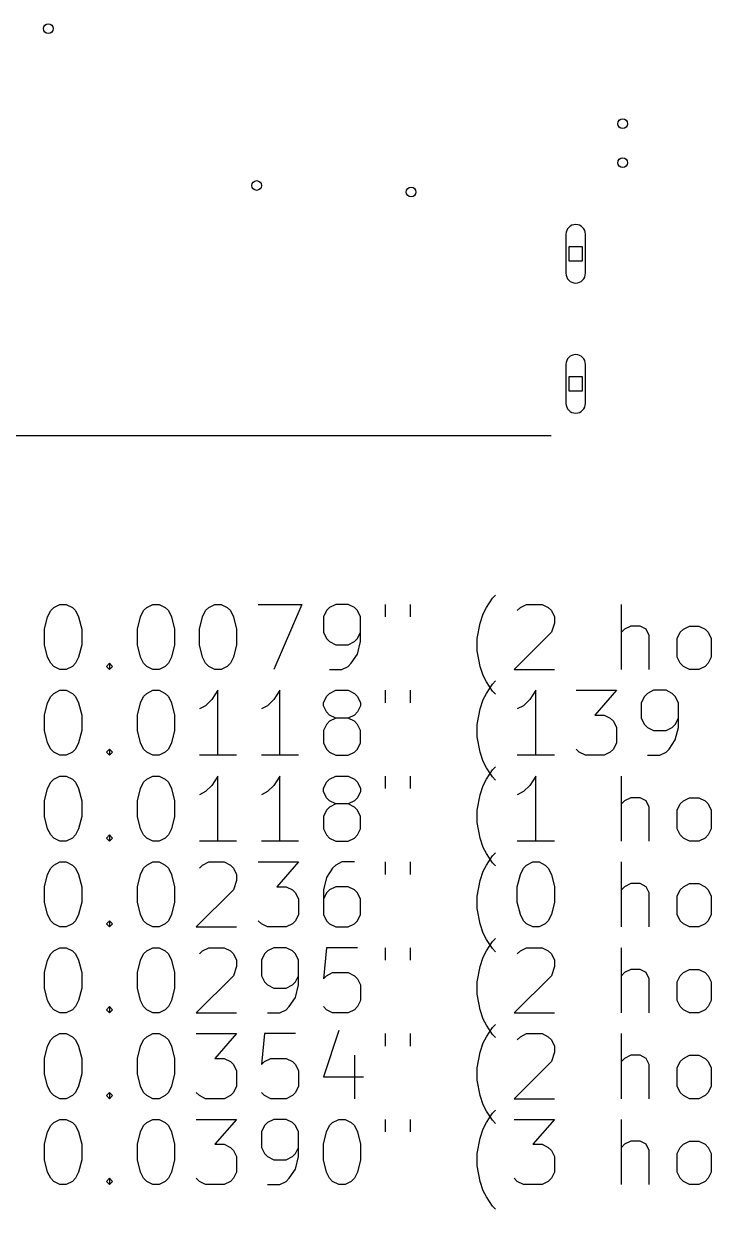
# Model space of a CAD drawing. Extents: x 105 to 191.5, y -143.8 to -66.
# Drawn here: x 126.09 to 147.23, y -143.79 to -107.32 of the extents above; entities that cross this region are included whole.
import ezdxf

# ---------------------------------------------------------------- set-up
doc = ezdxf.new("R2010")
doc.units = 0
doc.layers.add('BLACK', color=7, linetype='CONTINUOUS')

msp = doc.modelspace()

# ---------------------------------------------------------------- linework, layer by layer
at = {"layer": 'BLACK', "linetype": 'CONTINUOUS'}
for p, q in [((142.76, -113.8), (142.76, -115)), ((143.36, -115), (143.36, -113.8)), ((143.272, -114.188), (142.848, -114.188)), ((142.848, -114.188), (142.848, -114.612)), ((143.272, -114.612), (143.272, -114.188)), ((142.848, -114.612), (143.272, -114.612)), ((142.76, -117.8), (142.76, -119)), ((143.36, -119), (143.36, -117.8)), ((143.272, -118.188), (142.848, -118.188)), ((142.848, -118.188), (142.848, -118.612)), ((143.272, -118.612), (143.272, -118.188)), ((142.848, -118.612), (143.272, -118.612)), ((142.3, -120), (109, -120)), ((140.312, -125.28), (140.502, -124.994)), ((140.502, -124.994), (140.598, -124.899)), ((126.826, -125.566), (126.921, -125.375)), ((126.921, -125.375), (127.017, -125.28)), ((127.017, -125.28), (127.207, -125.185)), ((127.207, -125.185), (127.398, -125.185)), ((127.398, -125.185), (127.588, -125.28)), ((127.588, -125.28), (127.683, -125.375)), ((127.683, -125.375), (127.779, -125.566)), ((129.683, -125.566), (129.779, -125.375)), ((129.779, -125.375), (129.874, -125.28)), ((129.874, -125.28), (130.064, -125.185)), ((130.064, -125.185), (130.255, -125.185)), ((130.255, -125.185), (130.445, -125.28)), ((130.445, -125.28), (130.54, -125.375)), ((130.54, -125.375), (130.636, -125.566)), ((131.588, -125.566), (131.683, -125.375)), ((131.683, -125.375), (131.779, -125.28)), ((131.779, -125.28), (131.969, -125.185)), ((131.969, -125.185), (132.16, -125.185)), ((132.16, -125.185), (132.35, -125.28)), ((132.35, -125.28), (132.445, -125.375)), ((132.445, -125.375), (132.54, -125.566)), ((133.302, -125.185), (134.636, -125.185)), ((134.636, -125.185), (133.779, -127.185)), ((135.398, -125.375), (135.302, -125.566)), ((135.493, -125.28), (135.398, -125.375)), ((135.683, -125.185), (135.493, -125.28)), ((136.064, -125.185), (135.683, -125.185)), ((136.255, -125.28), (136.064, -125.185)), ((136.35, -125.375), (136.255, -125.28)), ((136.445, -125.566), (136.35, -125.375)), ((137.207, -125.185), (137.207, -125.566)), ((137.969, -125.185), (137.969, -125.566)), ((140.217, -125.47), (140.312, -125.28)), ((141.264, -125.375), (141.36, -125.28)), ((141.36, -125.28), (141.55, -125.185)), ((141.55, -125.185), (142.026, -125.185)), ((142.026, -125.185), (142.217, -125.28)), ((142.217, -125.28), (142.312, -125.375)), ((142.312, -125.375), (142.407, -125.566)), ((144.464, -127.185), (144.464, -125.185)), ((126.731, -125.947), (126.826, -125.566)), ((127.779, -125.566), (127.874, -125.947)), ((129.588, -125.947), (129.683, -125.566)), ((130.636, -125.566), (130.731, -125.947)), ((131.493, -125.947), (131.588, -125.566)), ((132.54, -125.566), (132.636, -125.947)), ((135.302, -125.566), (135.302, -126.042)), ((136.445, -126.328), (136.445, -125.566)), ((140.026, -126.232), (140.121, -125.756)), ((140.121, -125.756), (140.217, -125.47)), ((142.407, -125.756), (142.312, -126.042)), ((142.407, -125.566), (142.407, -125.756)), ((126.731, -126.423), (126.731, -125.947)), ((127.874, -125.947), (127.874, -126.423)), ((129.588, -126.423), (129.588, -125.947)), ((130.731, -125.947), (130.731, -126.423)), ((131.493, -126.423), (131.493, -125.947)), ((132.636, -125.947), (132.636, -126.423)), ((135.302, -126.042), (135.398, -126.232)), ((136.35, -126.232), (136.445, -126.042)), ((142.312, -126.042), (141.169, -127.185)), ((144.56, -125.947), (144.464, -126.042)), ((144.75, -125.851), (144.56, -125.947)), ((145.036, -125.851), (144.75, -125.851)), ((145.226, -125.947), (145.036, -125.851)), ((145.321, -126.137), (145.226, -125.947)), ((145.321, -127.185), (145.321, -126.137)), ((146.179, -126.232), (146.274, -126.042)), ((146.274, -126.042), (146.369, -125.947)), ((146.369, -125.947), (146.56, -125.851)), ((146.56, -125.851), (146.845, -125.851)), ((146.845, -125.851), (147.036, -125.947)), ((147.036, -125.947), (147.131, -126.042)), ((147.131, -126.042), (147.226, -126.232)), ((126.826, -126.804), (126.731, -126.423)), ((127.874, -126.423), (127.779, -126.804)), ((129.683, -126.804), (129.588, -126.423)), ((130.731, -126.423), (130.636, -126.804)), ((131.588, -126.804), (131.493, -126.423)), ((132.636, -126.423), (132.54, -126.804)), ((135.398, -126.232), (135.493, -126.328)), ((135.493, -126.328), (135.683, -126.423)), ((135.683, -126.423), (136.064, -126.423)), ((136.064, -126.423), (136.255, -126.328)), ((136.255, -126.328), (136.35, -126.232)), ((136.35, -126.709), (136.445, -126.328)), ((140.026, -126.613), (140.026, -126.232)), ((146.179, -126.804), (146.179, -126.232)), ((147.226, -126.232), (147.226, -126.804)), ((126.921, -126.994), (126.826, -126.804)), ((127.779, -126.804), (127.683, -126.994)), ((129.779, -126.994), (129.683, -126.804)), ((130.636, -126.804), (130.54, -126.994)), ((131.683, -126.994), (131.588, -126.804)), ((132.54, -126.804), (132.445, -126.994)), ((136.16, -126.994), (136.35, -126.709)), ((140.121, -127.09), (140.026, -126.613)), ((146.274, -126.994), (146.179, -126.804)), ((147.226, -126.804), (147.131, -126.994)), ((127.017, -127.09), (126.921, -126.994)), ((127.207, -127.185), (127.017, -127.09)), ((127.398, -127.185), (127.207, -127.185)), ((127.588, -127.09), (127.398, -127.185)), ((127.683, -126.994), (127.588, -127.09)), ((128.636, -127.09), (128.731, -126.994)), ((128.731, -127.185), (128.636, -127.09)), ((128.731, -126.994), (128.826, -127.09)), ((128.731, -126.994), (128.731, -127.185)), ((128.826, -127.09), (128.731, -127.185)), ((129.874, -127.09), (129.779, -126.994)), ((130.064, -127.185), (129.874, -127.09)), ((130.255, -127.185), (130.064, -127.185)), ((130.445, -127.09), (130.255, -127.185)), ((130.54, -126.994), (130.445, -127.09)), ((131.779, -127.09), (131.683, -126.994)), ((131.969, -127.185), (131.779, -127.09)), ((132.16, -127.185), (131.969, -127.185)), ((132.35, -127.09), (132.16, -127.185)), ((132.445, -126.994), (132.35, -127.09)), ((135.493, -127.185), (135.874, -127.185)), ((135.874, -127.185), (136.064, -127.09)), ((136.064, -127.09), (136.16, -126.994)), ((140.217, -127.375), (140.121, -127.09)), ((141.169, -127.185), (142.407, -127.185)), ((146.369, -127.09), (146.274, -126.994)), ((146.56, -127.185), (146.369, -127.09)), ((146.845, -127.185), (146.56, -127.185)), ((147.036, -127.09), (146.845, -127.185)), ((147.131, -126.994), (147.036, -127.09)), ((140.312, -127.566), (140.217, -127.375)), ((140.502, -127.851), (140.312, -127.566)), ((140.502, -127.634), (140.598, -127.539)), ((126.921, -128.015), (127.017, -127.92)), ((127.017, -127.92), (127.207, -127.825)), ((127.207, -127.825), (127.398, -127.825)), ((127.398, -127.825), (127.588, -127.92)), ((127.588, -127.92), (127.683, -128.015)), ((129.779, -128.015), (129.874, -127.92)), ((129.874, -127.92), (130.064, -127.825)), ((130.064, -127.825), (130.255, -127.825)), ((130.255, -127.825), (130.445, -127.92)), ((130.445, -127.92), (130.54, -128.015)), ((132.064, -127.825), (131.874, -128.11)), ((132.064, -129.825), (132.064, -127.825)), ((133.969, -127.825), (133.779, -128.11)), ((133.969, -129.825), (133.969, -127.825)), ((135.398, -128.015), (135.493, -127.92)), ((135.493, -127.92), (135.683, -127.825)), ((135.683, -127.825), (136.064, -127.825)), ((136.064, -127.825), (136.255, -127.92)), ((136.255, -127.92), (136.35, -128.015)), ((137.207, -127.825), (137.207, -128.206)), ((137.969, -127.825), (137.969, -128.206)), ((140.217, -128.11), (140.312, -127.92)), ((140.312, -127.92), (140.502, -127.634)), ((140.598, -127.947), (140.502, -127.851)), ((141.836, -127.825), (141.645, -128.11)), ((141.836, -129.825), (141.836, -127.825)), ((143.074, -127.825), (144.312, -127.825)), ((144.312, -127.825), (143.645, -128.587)), ((145.264, -127.92), (145.169, -128.015)), ((145.455, -127.825), (145.264, -127.92)), ((145.836, -127.825), (145.455, -127.825)), ((146.026, -127.92), (145.836, -127.825)), ((146.121, -128.015), (146.026, -127.92)), ((126.731, -128.587), (126.826, -128.206)), ((126.826, -128.206), (126.921, -128.015)), ((127.683, -128.015), (127.779, -128.206)), ((127.779, -128.206), (127.874, -128.587)), ((129.588, -128.587), (129.683, -128.206)), ((129.683, -128.206), (129.779, -128.015)), ((130.54, -128.015), (130.636, -128.206)), ((130.636, -128.206), (130.731, -128.587)), ((131.683, -128.301), (131.493, -128.396)), ((131.874, -128.11), (131.683, -128.301)), ((133.588, -128.301), (133.398, -128.396)), ((133.779, -128.11), (133.588, -128.301)), ((135.302, -128.206), (135.398, -128.015)), ((135.302, -128.301), (135.302, -128.206)), ((135.398, -128.491), (135.302, -128.301)), ((136.35, -128.015), (136.445, -128.206)), ((136.445, -128.301), (136.35, -128.491)), ((136.445, -128.206), (136.445, -128.301)), ((140.121, -128.396), (140.217, -128.11)), ((141.455, -128.301), (141.264, -128.396)), ((141.645, -128.11), (141.455, -128.301)), ((145.169, -128.015), (145.074, -128.206)), ((145.074, -128.206), (145.074, -128.682)), ((146.217, -128.206), (146.121, -128.015)), ((146.217, -128.968), (146.217, -128.206)), ((126.731, -129.063), (126.731, -128.587)), ((127.874, -128.587), (127.874, -129.063)), ((129.588, -129.063), (129.588, -128.587)), ((130.731, -128.587), (130.731, -129.063)), ((135.493, -128.587), (135.398, -128.491)), ((135.683, -128.682), (135.493, -128.587)), ((135.683, -128.682), (135.493, -128.777)), ((136.064, -128.682), (135.683, -128.682)), ((136.255, -128.587), (136.064, -128.682)), ((136.255, -128.777), (136.064, -128.682)), ((136.35, -128.491), (136.255, -128.587)), ((140.026, -128.872), (140.121, -128.396)), ((143.645, -128.587), (143.931, -128.587)), ((143.931, -128.587), (144.121, -128.682)), ((144.121, -128.682), (144.217, -128.777)), ((145.074, -128.682), (145.169, -128.872)), ((146.121, -128.872), (146.217, -128.682)), ((126.826, -129.444), (126.731, -129.063)), ((127.874, -129.063), (127.779, -129.444)), ((129.683, -129.444), (129.588, -129.063)), ((130.731, -129.063), (130.636, -129.444)), ((135.398, -128.872), (135.302, -129.063)), ((135.302, -129.063), (135.302, -129.444)), ((135.493, -128.777), (135.398, -128.872)), ((136.35, -128.872), (136.255, -128.777)), ((136.445, -129.063), (136.35, -128.872)), ((136.445, -129.444), (136.445, -129.063)), ((140.026, -129.253), (140.026, -128.872)), ((144.217, -128.777), (144.312, -128.968)), ((144.312, -128.968), (144.312, -129.444)), ((145.169, -128.872), (145.264, -128.968)), ((145.264, -128.968), (145.455, -129.063)), ((145.455, -129.063), (145.836, -129.063)), ((145.836, -129.063), (146.026, -128.968)), ((146.026, -128.968), (146.121, -128.872)), ((146.121, -129.349), (146.217, -128.968)), ((140.121, -129.73), (140.026, -129.253)), ((145.931, -129.634), (146.121, -129.349)), ((126.921, -129.634), (126.826, -129.444)), ((127.017, -129.73), (126.921, -129.634)), ((127.207, -129.825), (127.017, -129.73)), ((127.588, -129.73), (127.398, -129.825)), ((127.683, -129.634), (127.588, -129.73)), ((127.779, -129.444), (127.683, -129.634)), ((128.636, -129.73), (128.731, -129.634)), ((128.731, -129.825), (128.636, -129.73)), ((128.731, -129.634), (128.826, -129.73)), ((128.731, -129.634), (128.731, -129.825)), ((128.826, -129.73), (128.731, -129.825)), ((129.779, -129.634), (129.683, -129.444)), ((129.874, -129.73), (129.779, -129.634)), ((130.064, -129.825), (129.874, -129.73)), ((130.445, -129.73), (130.255, -129.825)), ((130.54, -129.634), (130.445, -129.73)), ((130.636, -129.444), (130.54, -129.634)), ((135.302, -129.444), (135.398, -129.634)), ((135.398, -129.634), (135.493, -129.73)), ((135.493, -129.73), (135.683, -129.825)), ((136.064, -129.825), (136.255, -129.73)), ((136.255, -129.73), (136.35, -129.634)), ((136.35, -129.634), (136.445, -129.444)), ((140.217, -130.015), (140.121, -129.73)), ((143.169, -129.73), (143.074, -129.634)), ((143.36, -129.825), (143.169, -129.73)), ((144.121, -129.73), (143.931, -129.825)), ((144.217, -129.634), (144.121, -129.73)), ((144.312, -129.444), (144.217, -129.634)), ((145.645, -129.825), (145.836, -129.73)), ((145.836, -129.73), (145.931, -129.634)), ((127.398, -129.825), (127.207, -129.825)), ((130.255, -129.825), (130.064, -129.825)), ((132.636, -129.825), (131.493, -129.825)), ((134.54, -129.825), (133.398, -129.825)), ((135.683, -129.825), (136.064, -129.825)), ((140.312, -130.206), (140.217, -130.015)), ((142.407, -129.825), (141.264, -129.825)), ((143.931, -129.825), (143.36, -129.825)), ((145.264, -129.825), (145.645, -129.825)), ((127.017, -130.56), (127.207, -130.465)), ((127.207, -130.465), (127.398, -130.465)), ((127.398, -130.465), (127.588, -130.56)), ((129.874, -130.56), (130.064, -130.465)), ((130.064, -130.465), (130.255, -130.465)), ((130.255, -130.465), (130.445, -130.56)), ((132.064, -130.465), (131.874, -130.75)), ((132.064, -132.465), (132.064, -130.465)), ((133.969, -130.465), (133.779, -130.75)), ((133.969, -132.465), (133.969, -130.465)), ((135.493, -130.56), (135.683, -130.465)), ((135.683, -130.465), (136.064, -130.465)), ((136.064, -130.465), (136.255, -130.56)), ((137.207, -130.465), (137.207, -130.846)), ((137.969, -130.465), (137.969, -130.846)), ((140.502, -130.491), (140.312, -130.206)), ((140.312, -130.56), (140.502, -130.274)), ((140.502, -130.274), (140.598, -130.179)), ((140.598, -130.587), (140.502, -130.491)), ((141.836, -130.465), (141.645, -130.75)), ((141.836, -132.465), (141.836, -130.465)), ((144.464, -132.465), (144.464, -130.465)), ((126.731, -131.227), (126.826, -130.846)), ((126.826, -130.846), (126.921, -130.655)), ((126.921, -130.655), (127.017, -130.56)), ((127.588, -130.56), (127.683, -130.655)), ((127.683, -130.655), (127.779, -130.846)), ((127.779, -130.846), (127.874, -131.227)), ((129.588, -131.227), (129.683, -130.846)), ((129.683, -130.846), (129.779, -130.655)), ((129.779, -130.655), (129.874, -130.56)), ((130.445, -130.56), (130.54, -130.655)), ((130.54, -130.655), (130.636, -130.846)), ((130.636, -130.846), (130.731, -131.227)), ((131.874, -130.75), (131.683, -130.941)), ((133.779, -130.75), (133.588, -130.941)), ((135.302, -130.846), (135.398, -130.655)), ((135.302, -130.941), (135.302, -130.846)), ((135.398, -130.655), (135.493, -130.56)), ((136.255, -130.56), (136.35, -130.655)), ((136.35, -130.655), (136.445, -130.846)), ((136.445, -130.846), (136.445, -130.941)), ((140.121, -131.036), (140.217, -130.75)), ((140.217, -130.75), (140.312, -130.56)), ((141.645, -130.75), (141.455, -130.941)), ((126.731, -131.703), (126.731, -131.227)), ((127.874, -131.227), (127.874, -131.703)), ((129.588, -131.703), (129.588, -131.227)), ((130.731, -131.227), (130.731, -131.703)), ((131.683, -130.941), (131.493, -131.036)), ((133.588, -130.941), (133.398, -131.036)), ((135.398, -131.131), (135.302, -130.941)), ((135.493, -131.227), (135.398, -131.131)), ((135.683, -131.322), (135.493, -131.227)), ((136.255, -131.227), (136.064, -131.322)), ((136.35, -131.131), (136.255, -131.227)), ((136.445, -130.941), (136.35, -131.131)), ((140.026, -131.512), (140.121, -131.036)), ((141.455, -130.941), (141.264, -131.036)), ((144.56, -131.227), (144.464, -131.322)), ((144.75, -131.131), (144.56, -131.227)), ((145.036, -131.131), (144.75, -131.131)), ((145.226, -131.227), (145.036, -131.131)), ((145.321, -131.417), (145.226, -131.227)), ((146.274, -131.322), (146.369, -131.227)), ((146.369, -131.227), (146.56, -131.131)), ((146.56, -131.131), (146.845, -131.131)), ((146.845, -131.131), (147.036, -131.227)), ((147.036, -131.227), (147.131, -131.322)), ((135.398, -131.512), (135.302, -131.703)), ((135.493, -131.417), (135.398, -131.512)), ((135.683, -131.322), (135.493, -131.417)), ((136.064, -131.322), (135.683, -131.322)), ((136.255, -131.417), (136.064, -131.322)), ((136.35, -131.512), (136.255, -131.417)), ((136.445, -131.703), (136.35, -131.512)), ((140.026, -131.893), (140.026, -131.512)), ((145.321, -132.465), (145.321, -131.417)), ((146.179, -131.512), (146.274, -131.322)), ((146.179, -132.084), (146.179, -131.512)), ((147.131, -131.322), (147.226, -131.512)), ((147.226, -131.512), (147.226, -132.084)), ((126.826, -132.084), (126.731, -131.703)), ((127.874, -131.703), (127.779, -132.084)), ((129.683, -132.084), (129.588, -131.703)), ((130.731, -131.703), (130.636, -132.084)), ((135.302, -131.703), (135.302, -132.084)), ((136.445, -132.084), (136.445, -131.703)), ((140.121, -132.37), (140.026, -131.893)), ((126.921, -132.274), (126.826, -132.084)), ((127.017, -132.37), (126.921, -132.274)), ((127.683, -132.274), (127.588, -132.37)), ((127.779, -132.084), (127.683, -132.274)), ((128.636, -132.37), (128.731, -132.274)), ((128.731, -132.274), (128.826, -132.37)), ((128.731, -132.274), (128.731, -132.465)), ((129.779, -132.274), (129.683, -132.084)), ((129.874, -132.37), (129.779, -132.274)), ((130.54, -132.274), (130.445, -132.37)), ((130.636, -132.084), (130.54, -132.274)), ((135.302, -132.084), (135.398, -132.274)), ((135.398, -132.274), (135.493, -132.37)), ((136.255, -132.37), (136.35, -132.274)), ((136.35, -132.274), (136.445, -132.084)), ((146.274, -132.274), (146.179, -132.084)), ((146.369, -132.37), (146.274, -132.274)), ((147.131, -132.274), (147.036, -132.37)), ((147.226, -132.084), (147.131, -132.274)), ((127.207, -132.465), (127.017, -132.37)), ((127.398, -132.465), (127.207, -132.465)), ((127.588, -132.37), (127.398, -132.465)), ((128.731, -132.465), (128.636, -132.37)), ((128.826, -132.37), (128.731, -132.465)), ((130.064, -132.465), (129.874, -132.37)), ((130.255, -132.465), (130.064, -132.465)), ((130.445, -132.37), (130.255, -132.465)), ((132.636, -132.465), (131.493, -132.465)), ((134.54, -132.465), (133.398, -132.465)), ((135.493, -132.37), (135.683, -132.465)), ((135.683, -132.465), (136.064, -132.465)), ((136.064, -132.465), (136.255, -132.37)), ((140.217, -132.655), (140.121, -132.37)), ((140.312, -132.846), (140.217, -132.655)), ((142.407, -132.465), (141.264, -132.465)), ((146.56, -132.465), (146.369, -132.37)), ((146.845, -132.465), (146.56, -132.465)), ((147.036, -132.37), (146.845, -132.465)), ((140.502, -133.131), (140.312, -132.846)), ((140.312, -133.2), (140.502, -132.914)), ((140.502, -132.914), (140.598, -132.819)), ((126.826, -133.486), (126.921, -133.295)), ((126.921, -133.295), (127.017, -133.2)), ((127.017, -133.2), (127.207, -133.105)), ((127.207, -133.105), (127.398, -133.105)), ((127.398, -133.105), (127.588, -133.2)), ((127.588, -133.2), (127.683, -133.295)), ((127.683, -133.295), (127.779, -133.486)), ((129.683, -133.486), (129.779, -133.295)), ((129.779, -133.295), (129.874, -133.2)), ((129.874, -133.2), (130.064, -133.105)), ((130.064, -133.105), (130.255, -133.105)), ((130.255, -133.105), (130.445, -133.2)), ((130.445, -133.2), (130.54, -133.295)), ((130.54, -133.295), (130.636, -133.486)), ((131.493, -133.295), (131.588, -133.2)), ((131.588, -133.2), (131.779, -133.105)), ((131.779, -133.105), (132.255, -133.105)), ((132.255, -133.105), (132.445, -133.2)), ((132.445, -133.2), (132.54, -133.295)), ((132.54, -133.295), (132.636, -133.486)), ((133.302, -133.105), (134.54, -133.105)), ((134.54, -133.105), (133.874, -133.867)), ((135.588, -133.295), (135.398, -133.581)), ((135.683, -133.2), (135.588, -133.295)), ((135.874, -133.105), (135.683, -133.2)), ((136.255, -133.105), (135.874, -133.105)), ((137.207, -133.105), (137.207, -133.486)), ((137.969, -133.105), (137.969, -133.486)), ((140.121, -133.676), (140.217, -133.39)), ((140.217, -133.39), (140.312, -133.2)), ((140.598, -133.227), (140.502, -133.131)), ((141.36, -133.486), (141.455, -133.295)), ((141.455, -133.295), (141.55, -133.2)), ((141.55, -133.2), (141.74, -133.105)), ((141.74, -133.105), (141.931, -133.105)), ((141.931, -133.105), (142.121, -133.2)), ((142.121, -133.2), (142.217, -133.295)), ((142.217, -133.295), (142.312, -133.486)), ((144.464, -135.105), (144.464, -133.105)), ((126.731, -133.867), (126.826, -133.486)), ((127.779, -133.486), (127.874, -133.867)), ((129.588, -133.867), (129.683, -133.486)), ((130.636, -133.486), (130.731, -133.867)), ((132.636, -133.676), (132.54, -133.962)), ((132.636, -133.486), (132.636, -133.676)), ((135.398, -133.581), (135.302, -133.962)), ((140.026, -134.152), (140.121, -133.676)), ((141.264, -133.867), (141.36, -133.486)), ((142.312, -133.486), (142.407, -133.867)), ((144.75, -133.771), (144.56, -133.867)), ((145.036, -133.771), (144.75, -133.771)), ((145.226, -133.867), (145.036, -133.771)), ((146.369, -133.867), (146.56, -133.771)), ((146.56, -133.771), (146.845, -133.771)), ((146.845, -133.771), (147.036, -133.867)), ((126.731, -134.343), (126.731, -133.867)), ((127.874, -133.867), (127.874, -134.343)), ((129.588, -134.343), (129.588, -133.867)), ((130.731, -133.867), (130.731, -134.343)), ((132.54, -133.962), (131.398, -135.105)), ((133.874, -133.867), (134.16, -133.867)), ((134.16, -133.867), (134.35, -133.962)), ((134.35, -133.962), (134.445, -134.057)), ((134.445, -134.057), (134.54, -134.248)), ((135.302, -133.962), (135.302, -134.724)), ((135.398, -134.057), (135.302, -134.248)), ((135.493, -133.962), (135.398, -134.057)), ((135.683, -133.867), (135.493, -133.962)), ((136.064, -133.867), (135.683, -133.867)), ((136.255, -133.962), (136.064, -133.867)), ((136.35, -134.057), (136.255, -133.962)), ((136.445, -134.248), (136.35, -134.057)), ((140.026, -134.533), (140.026, -134.152)), ((141.264, -134.343), (141.264, -133.867)), ((142.407, -133.867), (142.407, -134.343)), ((144.56, -133.867), (144.464, -133.962)), ((145.321, -134.057), (145.226, -133.867)), ((145.321, -135.105), (145.321, -134.057)), ((146.179, -134.152), (146.274, -133.962)), ((146.179, -134.724), (146.179, -134.152)), ((146.274, -133.962), (146.369, -133.867)), ((147.036, -133.867), (147.131, -133.962)), ((147.131, -133.962), (147.226, -134.152)), ((147.226, -134.152), (147.226, -134.724)), ((126.826, -134.724), (126.731, -134.343)), ((127.874, -134.343), (127.779, -134.724)), ((129.683, -134.724), (129.588, -134.343)), ((130.731, -134.343), (130.636, -134.724)), ((134.54, -134.248), (134.54, -134.724)), ((136.445, -134.724), (136.445, -134.248)), ((140.121, -135.01), (140.026, -134.533)), ((141.36, -134.724), (141.264, -134.343)), ((142.407, -134.343), (142.312, -134.724)), ((126.921, -134.914), (126.826, -134.724)), ((127.779, -134.724), (127.683, -134.914)), ((129.779, -134.914), (129.683, -134.724)), ((130.636, -134.724), (130.54, -134.914)), ((134.54, -134.724), (134.445, -134.914)), ((135.302, -134.724), (135.398, -134.914)), ((136.35, -134.914), (136.445, -134.724)), ((141.455, -134.914), (141.36, -134.724)), ((142.312, -134.724), (142.217, -134.914)), ((146.274, -134.914), (146.179, -134.724)), ((147.226, -134.724), (147.131, -134.914)), ((127.017, -135.01), (126.921, -134.914)), ((127.207, -135.105), (127.017, -135.01)), ((127.398, -135.105), (127.207, -135.105)), ((127.588, -135.01), (127.398, -135.105)), ((127.683, -134.914), (127.588, -135.01)), ((128.636, -135.01), (128.731, -134.914)), ((128.731, -135.105), (128.636, -135.01)), ((128.731, -134.914), (128.826, -135.01)), ((128.731, -134.914), (128.731, -135.105)), ((128.826, -135.01), (128.731, -135.105)), ((129.874, -135.01), (129.779, -134.914)), ((130.064, -135.105), (129.874, -135.01)), ((130.255, -135.105), (130.064, -135.105)), ((130.445, -135.01), (130.255, -135.105)), ((130.54, -134.914), (130.445, -135.01)), ((131.398, -135.105), (132.636, -135.105)), ((133.398, -135.01), (133.302, -134.914)), ((133.588, -135.105), (133.398, -135.01)), ((134.16, -135.105), (133.588, -135.105)), ((134.35, -135.01), (134.16, -135.105)), ((134.445, -134.914), (134.35, -135.01)), ((135.398, -134.914), (135.493, -135.01)), ((135.493, -135.01), (135.683, -135.105)), ((135.683, -135.105), (136.064, -135.105)), ((136.064, -135.105), (136.255, -135.01)), ((136.255, -135.01), (136.35, -134.914)), ((140.217, -135.295), (140.121, -135.01)), ((141.55, -135.01), (141.455, -134.914)), ((141.74, -135.105), (141.55, -135.01)), ((141.931, -135.105), (141.74, -135.105)), ((142.121, -135.01), (141.931, -135.105)), ((142.217, -134.914), (142.121, -135.01)), ((146.369, -135.01), (146.274, -134.914)), ((146.56, -135.105), (146.369, -135.01)), ((146.845, -135.105), (146.56, -135.105)), ((147.036, -135.01), (146.845, -135.105)), ((147.131, -134.914), (147.036, -135.01)), ((140.312, -135.486), (140.217, -135.295)), ((140.502, -135.771), (140.312, -135.486)), ((140.312, -135.84), (140.502, -135.554)), ((140.502, -135.554), (140.598, -135.459)), ((126.826, -136.126), (126.921, -135.935)), ((126.921, -135.935), (127.017, -135.84)), ((127.017, -135.84), (127.207, -135.745)), ((127.207, -135.745), (127.398, -135.745)), ((127.398, -135.745), (127.588, -135.84)), ((127.588, -135.84), (127.683, -135.935)), ((127.683, -135.935), (127.779, -136.126)), ((129.683, -136.126), (129.779, -135.935)), ((129.779, -135.935), (129.874, -135.84)), ((129.874, -135.84), (130.064, -135.745)), ((130.064, -135.745), (130.255, -135.745)), ((130.255, -135.745), (130.445, -135.84)), ((130.445, -135.84), (130.54, -135.935)), ((130.54, -135.935), (130.636, -136.126)), ((131.493, -135.935), (131.588, -135.84)), ((131.588, -135.84), (131.779, -135.745)), ((131.779, -135.745), (132.255, -135.745)), ((132.255, -135.745), (132.445, -135.84)), ((132.445, -135.84), (132.54, -135.935)), ((132.54, -135.935), (132.636, -136.126)), ((133.493, -135.935), (133.398, -136.126)), ((133.588, -135.84), (133.493, -135.935)), ((133.779, -135.745), (133.588, -135.84)), ((134.16, -135.745), (133.779, -135.745)), ((134.35, -135.84), (134.16, -135.745)), ((134.445, -135.935), (134.35, -135.84)), ((134.54, -136.126), (134.445, -135.935)), ((135.398, -135.745), (135.302, -136.697)), ((136.35, -135.745), (135.398, -135.745)), ((137.207, -135.745), (137.207, -136.126)), ((137.969, -135.745), (137.969, -136.126)), ((140.217, -136.03), (140.312, -135.84)), ((140.598, -135.867), (140.502, -135.771)), ((141.264, -135.935), (141.36, -135.84)), ((141.36, -135.84), (141.55, -135.745)), ((141.55, -135.745), (142.026, -135.745)), ((142.026, -135.745), (142.217, -135.84)), ((142.217, -135.84), (142.312, -135.935)), ((142.312, -135.935), (142.407, -136.126)), ((144.464, -137.745), (144.464, -135.745)), ((126.731, -136.507), (126.826, -136.126)), ((127.779, -136.126), (127.874, -136.507)), ((129.588, -136.507), (129.683, -136.126)), ((130.636, -136.126), (130.731, -136.507)), ((132.636, -136.316), (132.54, -136.602)), ((132.636, -136.126), (132.636, -136.316)), ((133.398, -136.126), (133.398, -136.602)), ((134.54, -136.888), (134.54, -136.126)), ((140.026, -136.792), (140.121, -136.316)), ((140.121, -136.316), (140.217, -136.03)), ((142.407, -136.316), (142.312, -136.602)), ((142.407, -136.126), (142.407, -136.316)), ((126.731, -136.983), (126.731, -136.507)), ((127.874, -136.507), (127.874, -136.983)), ((129.588, -136.983), (129.588, -136.507)), ((130.731, -136.507), (130.731, -136.983)), ((132.54, -136.602), (131.398, -137.745)), ((133.398, -136.602), (133.493, -136.792)), ((134.445, -136.792), (134.54, -136.602)), ((135.302, -136.697), (135.398, -136.602)), ((135.398, -136.602), (135.588, -136.507)), ((135.588, -136.507), (136.064, -136.507)), ((136.064, -136.507), (136.255, -136.602)), ((136.255, -136.602), (136.35, -136.697)), ((136.35, -136.697), (136.445, -136.888)), ((142.312, -136.602), (141.169, -137.745)), ((144.56, -136.507), (144.464, -136.602)), ((144.75, -136.411), (144.56, -136.507)), ((145.036, -136.411), (144.75, -136.411)), ((145.226, -136.507), (145.036, -136.411)), ((145.321, -136.697), (145.226, -136.507)), ((145.321, -137.745), (145.321, -136.697)), ((146.179, -136.792), (146.274, -136.602)), ((146.274, -136.602), (146.369, -136.507)), ((146.369, -136.507), (146.56, -136.411)), ((146.56, -136.411), (146.845, -136.411)), ((146.845, -136.411), (147.036, -136.507)), ((147.036, -136.507), (147.131, -136.602)), ((147.131, -136.602), (147.226, -136.792)), ((126.826, -137.364), (126.731, -136.983)), ((127.874, -136.983), (127.779, -137.364)), ((129.683, -137.364), (129.588, -136.983)), ((130.731, -136.983), (130.636, -137.364)), ((133.493, -136.792), (133.588, -136.888)), ((133.588, -136.888), (133.779, -136.983)), ((133.779, -136.983), (134.16, -136.983)), ((134.16, -136.983), (134.35, -136.888)), ((134.35, -136.888), (134.445, -136.792)), ((134.445, -137.269), (134.54, -136.888)), ((136.445, -136.888), (136.445, -137.364)), ((140.026, -137.173), (140.026, -136.792)), ((146.179, -137.364), (146.179, -136.792)), ((147.226, -136.792), (147.226, -137.364)), ((126.921, -137.554), (126.826, -137.364)), ((127.779, -137.364), (127.683, -137.554)), ((129.779, -137.554), (129.683, -137.364)), ((130.636, -137.364), (130.54, -137.554)), ((134.255, -137.554), (134.445, -137.269)), ((136.445, -137.364), (136.35, -137.554)), ((140.121, -137.65), (140.026, -137.173)), ((146.274, -137.554), (146.179, -137.364)), ((147.226, -137.364), (147.131, -137.554)), ((127.017, -137.65), (126.921, -137.554)), ((127.207, -137.745), (127.017, -137.65)), ((127.398, -137.745), (127.207, -137.745)), ((127.588, -137.65), (127.398, -137.745)), ((127.683, -137.554), (127.588, -137.65)), ((128.636, -137.65), (128.731, -137.554)), ((128.731, -137.745), (128.636, -137.65)), ((128.731, -137.554), (128.826, -137.65)), ((128.731, -137.554), (128.731, -137.745)), ((128.826, -137.65), (128.731, -137.745)), ((129.874, -137.65), (129.779, -137.554)), ((130.064, -137.745), (129.874, -137.65)), ((130.255, -137.745), (130.064, -137.745)), ((130.445, -137.65), (130.255, -137.745)), ((130.54, -137.554), (130.445, -137.65)), ((131.398, -137.745), (132.636, -137.745)), ((133.588, -137.745), (133.969, -137.745)), ((133.969, -137.745), (134.16, -137.65)), ((134.16, -137.65), (134.255, -137.554)), ((135.398, -137.65), (135.302, -137.554)), ((135.588, -137.745), (135.398, -137.65)), ((136.064, -137.745), (135.588, -137.745)), ((136.255, -137.65), (136.064, -137.745)), ((136.35, -137.554), (136.255, -137.65)), ((140.217, -137.935), (140.121, -137.65)), ((141.169, -137.745), (142.407, -137.745)), ((146.369, -137.65), (146.274, -137.554)), ((146.56, -137.745), (146.369, -137.65)), ((146.845, -137.745), (146.56, -137.745)), ((147.036, -137.65), (146.845, -137.745)), ((147.131, -137.554), (147.036, -137.65)), ((140.312, -138.126), (140.217, -137.935)), ((140.502, -138.411), (140.312, -138.126)), ((140.312, -138.48), (140.502, -138.194)), ((140.502, -138.194), (140.598, -138.099)), ((126.921, -138.575), (127.017, -138.48)), ((127.017, -138.48), (127.207, -138.385)), ((127.207, -138.385), (127.398, -138.385)), ((127.398, -138.385), (127.588, -138.48)), ((127.588, -138.48), (127.683, -138.575)), ((129.779, -138.575), (129.874, -138.48)), ((129.874, -138.48), (130.064, -138.385)), ((130.064, -138.385), (130.255, -138.385)), ((130.255, -138.385), (130.445, -138.48)), ((130.445, -138.48), (130.54, -138.575)), ((131.398, -138.385), (132.636, -138.385)), ((132.636, -138.385), (131.969, -139.147)), ((133.493, -138.385), (133.398, -139.337)), ((134.445, -138.385), (133.493, -138.385)), ((135.779, -138.29), (135.302, -139.718)), ((137.207, -138.385), (137.207, -138.766)), ((137.969, -138.385), (137.969, -138.766)), ((140.217, -138.67), (140.312, -138.48)), ((140.598, -138.507), (140.502, -138.411)), ((141.264, -138.575), (141.36, -138.48)), ((141.36, -138.48), (141.55, -138.385)), ((141.55, -138.385), (142.026, -138.385)), ((142.026, -138.385), (142.217, -138.48)), ((142.217, -138.48), (142.312, -138.575)), ((144.464, -140.385), (144.464, -138.385)), ((126.731, -139.147), (126.826, -138.766)), ((126.826, -138.766), (126.921, -138.575)), ((127.683, -138.575), (127.779, -138.766)), ((127.779, -138.766), (127.874, -139.147)), ((129.588, -139.147), (129.683, -138.766)), ((129.683, -138.766), (129.779, -138.575)), ((130.54, -138.575), (130.636, -138.766)), ((130.636, -138.766), (130.731, -139.147)), ((140.121, -138.956), (140.217, -138.67)), ((142.312, -138.575), (142.407, -138.766)), ((142.407, -138.766), (142.407, -138.956)), ((126.731, -139.623), (126.731, -139.147)), ((127.874, -139.147), (127.874, -139.623)), ((129.588, -139.623), (129.588, -139.147)), ((130.731, -139.147), (130.731, -139.623)), ((131.969, -139.147), (132.255, -139.147)), ((132.255, -139.147), (132.445, -139.242)), ((132.445, -139.242), (132.54, -139.337)), ((133.398, -139.337), (133.493, -139.242)), ((133.493, -139.242), (133.683, -139.147)), ((133.683, -139.147), (134.16, -139.147)), ((134.16, -139.147), (134.35, -139.242)), ((134.35, -139.242), (134.445, -139.337)), ((136.255, -139.051), (136.255, -140.385)), ((140.026, -139.432), (140.121, -138.956)), ((142.312, -139.242), (141.169, -140.385)), ((142.407, -138.956), (142.312, -139.242)), ((144.56, -139.147), (144.464, -139.242)), ((144.75, -139.051), (144.56, -139.147)), ((145.036, -139.051), (144.75, -139.051)), ((145.226, -139.147), (145.036, -139.051)), ((145.321, -139.337), (145.226, -139.147)), ((146.179, -139.432), (146.274, -139.242)), ((146.274, -139.242), (146.369, -139.147)), ((146.369, -139.147), (146.56, -139.051)), ((146.56, -139.051), (146.845, -139.051)), ((146.845, -139.051), (147.036, -139.147)), ((147.036, -139.147), (147.131, -139.242)), ((147.131, -139.242), (147.226, -139.432)), ((126.826, -140.004), (126.731, -139.623)), ((127.874, -139.623), (127.779, -140.004)), ((129.683, -140.004), (129.588, -139.623)), ((130.731, -139.623), (130.636, -140.004)), ((132.54, -139.337), (132.636, -139.528)), ((132.636, -139.528), (132.636, -140.004)), ((134.445, -139.337), (134.54, -139.528)), ((134.54, -139.528), (134.54, -140.004)), ((140.026, -139.813), (140.026, -139.432)), ((145.321, -140.385), (145.321, -139.337)), ((146.179, -140.004), (146.179, -139.432)), ((147.226, -139.432), (147.226, -140.004)), ((126.921, -140.194), (126.826, -140.004)), ((127.779, -140.004), (127.683, -140.194)), ((129.779, -140.194), (129.683, -140.004)), ((130.636, -140.004), (130.54, -140.194)), ((132.636, -140.004), (132.54, -140.194)), ((134.54, -140.004), (134.445, -140.194)), ((135.302, -139.718), (136.54, -139.718)), ((140.121, -140.29), (140.026, -139.813)), ((146.274, -140.194), (146.179, -140.004)), ((147.226, -140.004), (147.131, -140.194)), ((127.017, -140.29), (126.921, -140.194)), ((127.207, -140.385), (127.017, -140.29)), ((127.588, -140.29), (127.398, -140.385)), ((127.683, -140.194), (127.588, -140.29)), ((128.636, -140.29), (128.731, -140.194)), ((128.731, -140.385), (128.636, -140.29)), ((128.731, -140.194), (128.826, -140.29)), ((128.731, -140.194), (128.731, -140.385)), ((128.826, -140.29), (128.731, -140.385)), ((129.874, -140.29), (129.779, -140.194)), ((130.064, -140.385), (129.874, -140.29)), ((130.445, -140.29), (130.255, -140.385)), ((130.54, -140.194), (130.445, -140.29)), ((131.493, -140.29), (131.398, -140.194)), ((131.683, -140.385), (131.493, -140.29)), ((132.445, -140.29), (132.255, -140.385)), ((132.54, -140.194), (132.445, -140.29)), ((133.493, -140.29), (133.398, -140.194)), ((133.683, -140.385), (133.493, -140.29)), ((134.35, -140.29), (134.16, -140.385)), ((134.445, -140.194), (134.35, -140.29)), ((140.217, -140.575), (140.121, -140.29)), ((146.369, -140.29), (146.274, -140.194)), ((146.56, -140.385), (146.369, -140.29)), ((147.036, -140.29), (146.845, -140.385)), ((147.131, -140.194), (147.036, -140.29)), ((127.398, -140.385), (127.207, -140.385)), ((130.255, -140.385), (130.064, -140.385)), ((132.255, -140.385), (131.683, -140.385)), ((134.16, -140.385), (133.683, -140.385)), ((140.312, -140.766), (140.217, -140.575)), ((140.502, -140.834), (140.598, -140.739)), ((141.169, -140.385), (142.407, -140.385)), ((146.845, -140.385), (146.56, -140.385)), ((127.017, -141.12), (127.207, -141.025)), ((127.207, -141.025), (127.398, -141.025)), ((127.398, -141.025), (127.588, -141.12)), ((129.874, -141.12), (130.064, -141.025)), ((130.064, -141.025), (130.255, -141.025)), ((130.255, -141.025), (130.445, -141.12)), ((131.398, -141.025), (132.636, -141.025)), ((132.636, -141.025), (131.969, -141.787)), ((133.779, -141.025), (133.588, -141.12)), ((134.16, -141.025), (133.779, -141.025)), ((134.35, -141.12), (134.16, -141.025)), ((135.588, -141.12), (135.779, -141.025)), ((135.779, -141.025), (135.969, -141.025)), ((135.969, -141.025), (136.16, -141.12)), ((137.207, -141.025), (137.207, -141.406)), ((137.969, -141.025), (137.969, -141.406)), ((140.502, -141.051), (140.312, -140.766)), ((140.312, -141.12), (140.502, -140.834)), ((140.598, -141.147), (140.502, -141.051)), ((141.169, -141.025), (142.407, -141.025)), ((142.407, -141.025), (141.74, -141.787)), ((144.464, -143.025), (144.464, -141.025)), ((126.731, -141.787), (126.826, -141.406)), ((126.826, -141.406), (126.921, -141.215)), ((126.921, -141.215), (127.017, -141.12)), ((127.588, -141.12), (127.683, -141.215)), ((127.683, -141.215), (127.779, -141.406)), ((127.779, -141.406), (127.874, -141.787)), ((129.588, -141.787), (129.683, -141.406)), ((129.683, -141.406), (129.779, -141.215)), ((129.779, -141.215), (129.874, -141.12)), ((130.445, -141.12), (130.54, -141.215)), ((130.54, -141.215), (130.636, -141.406)), ((130.636, -141.406), (130.731, -141.787)), ((133.493, -141.215), (133.398, -141.406)), ((133.398, -141.406), (133.398, -141.882)), ((133.588, -141.12), (133.493, -141.215)), ((134.445, -141.215), (134.35, -141.12)), ((134.54, -141.406), (134.445, -141.215)), ((134.54, -142.168), (134.54, -141.406)), ((135.302, -141.787), (135.398, -141.406)), ((135.398, -141.406), (135.493, -141.215)), ((135.493, -141.215), (135.588, -141.12)), ((136.16, -141.12), (136.255, -141.215)), ((136.255, -141.215), (136.35, -141.406)), ((136.35, -141.406), (136.445, -141.787)), ((140.121, -141.596), (140.217, -141.31)), ((140.217, -141.31), (140.312, -141.12)), ((126.731, -142.263), (126.731, -141.787)), ((127.874, -141.787), (127.874, -142.263)), ((129.588, -142.263), (129.588, -141.787)), ((130.731, -141.787), (130.731, -142.263)), ((131.969, -141.787), (132.255, -141.787)), ((132.255, -141.787), (132.445, -141.882)), ((135.302, -142.263), (135.302, -141.787)), ((136.445, -141.787), (136.445, -142.263)), ((140.026, -142.072), (140.121, -141.596)), ((141.74, -141.787), (142.026, -141.787)), ((142.026, -141.787), (142.217, -141.882)), ((144.56, -141.787), (144.464, -141.882)), ((144.75, -141.691), (144.56, -141.787)), ((145.036, -141.691), (144.75, -141.691)), ((145.226, -141.787), (145.036, -141.691)), ((145.321, -141.977), (145.226, -141.787)), ((146.274, -141.882), (146.369, -141.787)), ((146.369, -141.787), (146.56, -141.691)), ((146.56, -141.691), (146.845, -141.691)), ((146.845, -141.691), (147.036, -141.787)), ((147.036, -141.787), (147.131, -141.882)), ((132.445, -141.882), (132.54, -141.977)), ((132.54, -141.977), (132.636, -142.168)), ((132.636, -142.168), (132.636, -142.644)), ((133.398, -141.882), (133.493, -142.072)), ((133.493, -142.072), (133.588, -142.168)), ((133.588, -142.168), (133.779, -142.263)), ((134.16, -142.263), (134.35, -142.168)), ((134.35, -142.168), (134.445, -142.072)), ((134.445, -142.072), (134.54, -141.882)), ((134.445, -142.549), (134.54, -142.168)), ((140.026, -142.453), (140.026, -142.072)), ((142.217, -141.882), (142.312, -141.977)), ((142.312, -141.977), (142.407, -142.168)), ((142.407, -142.168), (142.407, -142.644)), ((145.321, -143.025), (145.321, -141.977)), ((146.179, -142.072), (146.274, -141.882)), ((146.179, -142.644), (146.179, -142.072)), ((147.131, -141.882), (147.226, -142.072)), ((147.226, -142.072), (147.226, -142.644)), ((126.826, -142.644), (126.731, -142.263)), ((127.874, -142.263), (127.779, -142.644)), ((129.683, -142.644), (129.588, -142.263)), ((130.731, -142.263), (130.636, -142.644)), ((133.779, -142.263), (134.16, -142.263)), ((134.255, -142.834), (134.445, -142.549)), ((135.398, -142.644), (135.302, -142.263)), ((136.445, -142.263), (136.35, -142.644)), ((140.121, -142.93), (140.026, -142.453)), ((126.921, -142.834), (126.826, -142.644)), ((127.017, -142.93), (126.921, -142.834)), ((127.207, -143.025), (127.017, -142.93)), ((127.588, -142.93), (127.398, -143.025)), ((127.683, -142.834), (127.588, -142.93)), ((127.779, -142.644), (127.683, -142.834)), ((128.636, -142.93), (128.731, -142.834)), ((128.731, -143.025), (128.636, -142.93)), ((128.731, -142.834), (128.826, -142.93)), ((128.731, -142.834), (128.731, -143.025)), ((128.826, -142.93), (128.731, -143.025)), ((129.779, -142.834), (129.683, -142.644)), ((129.874, -142.93), (129.779, -142.834)), ((130.064, -143.025), (129.874, -142.93)), ((130.445, -142.93), (130.255, -143.025)), ((130.54, -142.834), (130.445, -142.93)), ((130.636, -142.644), (130.54, -142.834)), ((131.493, -142.93), (131.398, -142.834)), ((131.683, -143.025), (131.493, -142.93)), ((132.445, -142.93), (132.255, -143.025)), ((132.54, -142.834), (132.445, -142.93)), ((132.636, -142.644), (132.54, -142.834)), ((133.969, -143.025), (134.16, -142.93)), ((134.16, -142.93), (134.255, -142.834)), ((135.493, -142.834), (135.398, -142.644)), ((135.588, -142.93), (135.493, -142.834)), ((135.779, -143.025), (135.588, -142.93)), ((136.16, -142.93), (135.969, -143.025)), ((136.255, -142.834), (136.16, -142.93)), ((136.35, -142.644), (136.255, -142.834)), ((140.217, -143.215), (140.121, -142.93)), ((141.264, -142.93), (141.169, -142.834)), ((141.455, -143.025), (141.264, -142.93)), ((142.217, -142.93), (142.026, -143.025)), ((142.312, -142.834), (142.217, -142.93)), ((142.407, -142.644), (142.312, -142.834)), ((146.274, -142.834), (146.179, -142.644)), ((146.369, -142.93), (146.274, -142.834)), ((146.56, -143.025), (146.369, -142.93)), ((147.036, -142.93), (146.845, -143.025)), ((147.131, -142.834), (147.036, -142.93)), ((147.226, -142.644), (147.131, -142.834)), ((127.398, -143.025), (127.207, -143.025)), ((130.255, -143.025), (130.064, -143.025)), ((132.255, -143.025), (131.683, -143.025)), ((133.588, -143.025), (133.969, -143.025)), ((135.969, -143.025), (135.779, -143.025)), ((140.312, -143.406), (140.217, -143.215)), ((142.026, -143.025), (141.455, -143.025)), ((146.845, -143.025), (146.56, -143.025)), ((140.502, -143.691), (140.312, -143.406)), ((140.598, -143.787), (140.502, -143.691))]:
    msp.add_line(p, q, dxfattribs=at)
at = {"layer": 'BLACK'}
for centre in [(126.85, -107.474), (144.5, -110.4), (144.5, -111.6), (133.25, -112.3), (138, -112.5)]:
    msp.add_circle(centre, 0.15, dxfattribs=at)
for centre, start, end in [((143.06, -113.8), 0, 180), ((143.06, -115), 180, 360), ((143.06, -117.8), 0, 180), ((143.06, -119), 180, 360)]:
    msp.add_arc(centre, 0.3, start, end, dxfattribs=at)

doc.saveas('drawing.dxf')
